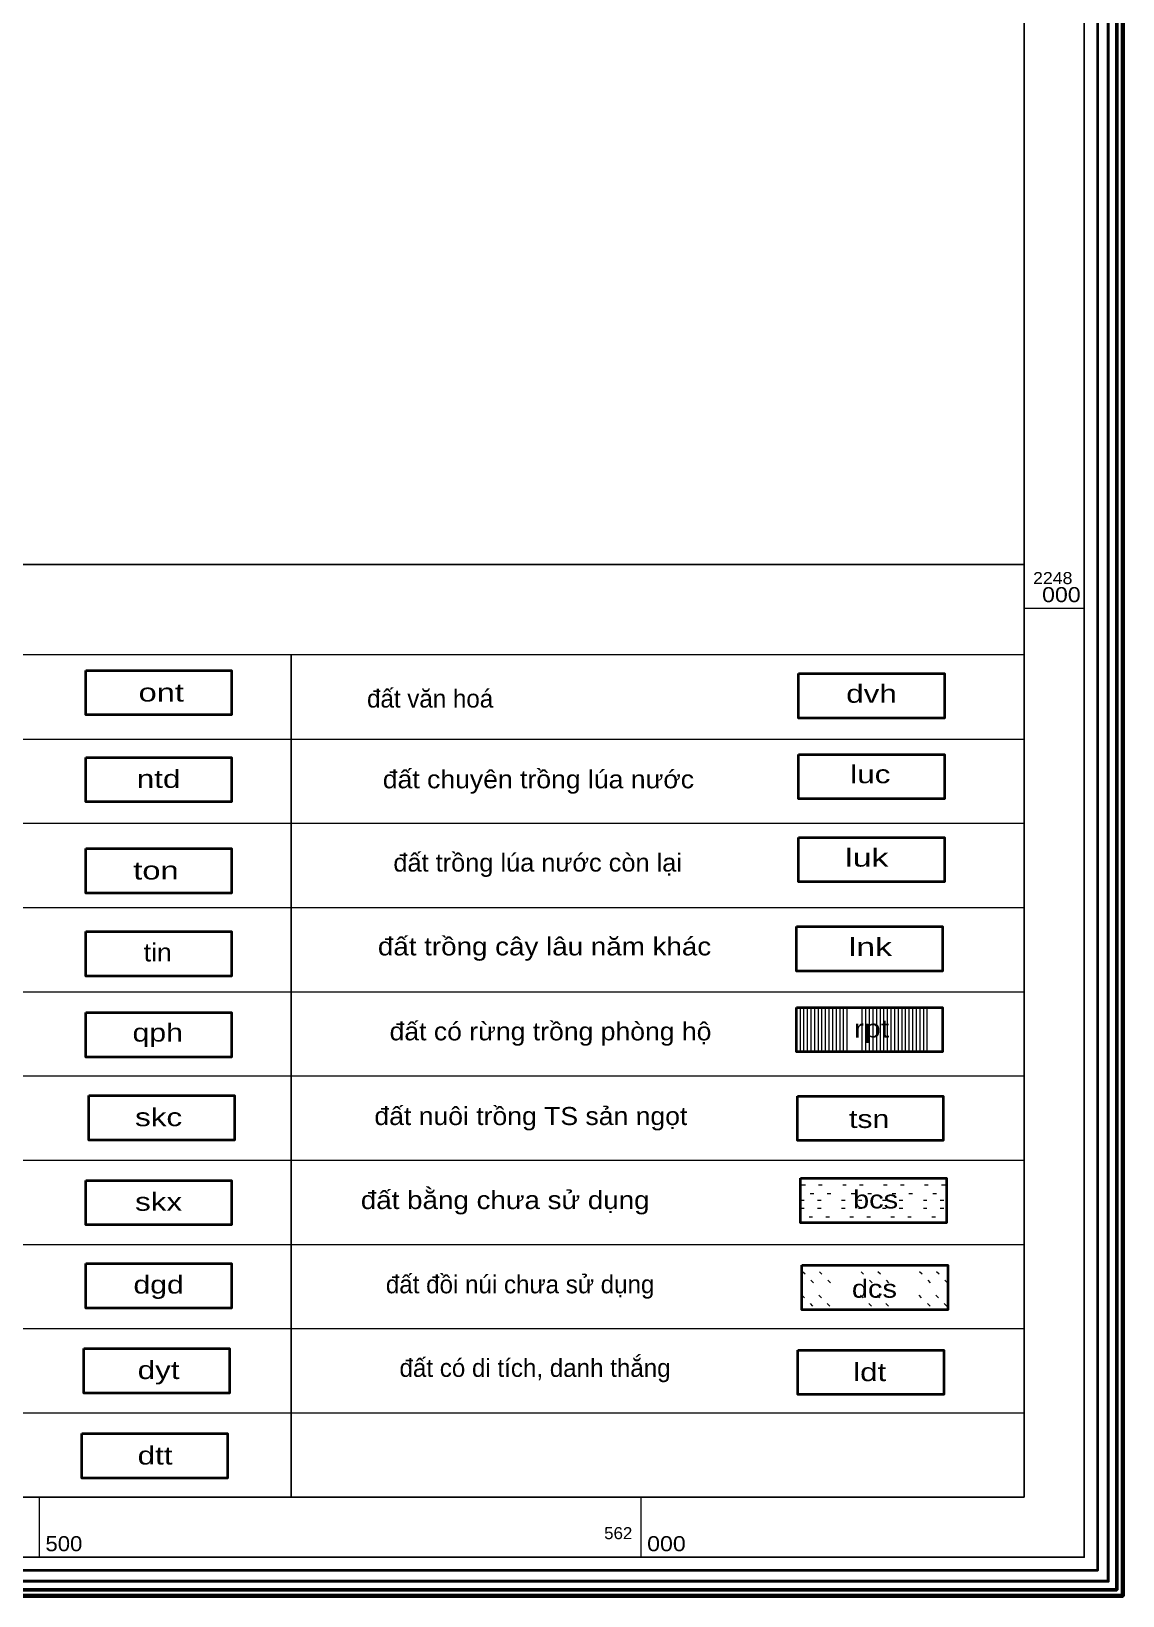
# Model space of a CAD drawing. Header units: metres. Extents: x 558415 to 562400, y 2247179 to 2251032.
# Drawn here: x 561493 to 562400, y 2247179 to 2248479 of the extents above; entities that cross this region are included whole.
import ezdxf
from ezdxf.enums import TextEntityAlignment as Align

# ---------------------------------------------------------------- set-up
doc = ezdxf.new("R2010")
doc.units = ezdxf.units.M
doc.header["$LTSCALE"] = 4
for name, color, linetype, lineweight in [('56', 7, 'Continuous', 13), ('61', 7, 'Continuous', 25), ('62', 7, 'Continuous', 25), ('63', 7, 'Continuous', 13)]:
    doc.layers.add(name, color=color, linetype=linetype, lineweight=lineweight)

msp = doc.modelspace()

# ---------------------------------------------------------------- linework, layer by layer
at = {"layer": '56', "lineweight": 25}
for p, q in [((562318.184, 2248036.244), (560431.674, 2248036.244)), ((562318.184, 2247262.911), (562318.184, 2248036.244)), ((561709.191, 2247261.244), (561709.191, 2247961.244)), ((562139.521, 2247526.232), (562142.521, 2247526.232)), ((562153.521, 2247526.232), (562156.521, 2247526.232)), ((562173.521, 2247526.232), (562176.521, 2247526.232)), ((562187.521, 2247526.232), (562190.521, 2247526.232)), ((562207.521, 2247526.232), (562210.521, 2247526.232)), ((562221.521, 2247526.232), (562224.521, 2247526.232)), ((562241.521, 2247526.232), (562244.521, 2247526.232)), ((560431.674, 2247261.244), (562318.184, 2247261.244))]:
    msp.add_line(p, q, dxfattribs=at)
at = {"layer": '56'}
for p, q in [((562318.184, 2247961.244), (560431.674, 2247961.244)), ((560431.674, 2247891.244), (562318.184, 2247891.244)), ((560431.674, 2247821.244), (562318.184, 2247821.244)), ((560431.674, 2247751.244), (562318.184, 2247751.244)), ((560431.674, 2247681.244), (562318.184, 2247681.244)), ((562129.301, 2247631.142), (562129.301, 2247668.147)), ((562132.301, 2247631.142), (562132.301, 2247668.147)), ((562135.301, 2247631.142), (562135.301, 2247668.147)), ((562138.301, 2247631.142), (562138.301, 2247668.147)), ((562141.301, 2247631.142), (562141.301, 2247668.147)), ((562144.301, 2247631.142), (562144.301, 2247668.147)), ((562147.301, 2247631.142), (562147.301, 2247668.147)), ((562150.301, 2247631.142), (562150.301, 2247668.147)), ((562153.301, 2247631.142), (562153.301, 2247668.147)), ((562156.301, 2247631.142), (562156.301, 2247668.147)), ((562159.301, 2247631.142), (562159.301, 2247668.147)), ((562162.301, 2247631.142), (562162.301, 2247668.147)), ((562165.301, 2247631.142), (562165.301, 2247668.147)), ((562168.301, 2247631.142), (562168.301, 2247668.147)), ((562171.301, 2247631.142), (562171.301, 2247668.147)), ((562183.801, 2247631.142), (562183.801, 2247668.147)), ((562186.801, 2247631.142), (562186.801, 2247668.147)), ((562189.801, 2247631.142), (562189.801, 2247668.147)), ((562192.801, 2247631.142), (562192.801, 2247668.147)), ((562195.801, 2247631.142), (562195.801, 2247668.147)), ((562198.801, 2247631.142), (562198.801, 2247668.147)), ((562201.801, 2247631.142), (562201.801, 2247668.147)), ((562204.801, 2247631.142), (562204.801, 2247668.147)), ((562207.801, 2247631.142), (562207.801, 2247668.147)), ((562210.801, 2247631.142), (562210.801, 2247668.147)), ((562213.801, 2247631.142), (562213.801, 2247668.147)), ((562216.801, 2247631.142), (562216.801, 2247668.147)), ((562219.801, 2247631.142), (562219.801, 2247668.147)), ((562222.801, 2247631.142), (562222.801, 2247668.147)), ((562225.801, 2247631.142), (562225.801, 2247668.147)), ((562228.801, 2247631.142), (562228.801, 2247668.147)), ((562231.801, 2247631.142), (562231.801, 2247668.147)), ((562234.801, 2247631.142), (562234.801, 2247668.147)), ((562237.801, 2247631.142), (562237.801, 2247668.147)), ((562250.301, 2247631.142), (562250.301, 2247668.147)), ((560431.674, 2247611.244), (562318.184, 2247611.244)), ((560431.674, 2247541.244), (562318.184, 2247541.244)), ((562133.524, 2247520.639), (562136.524, 2247520.639)), ((562140.524, 2247513.639), (562143.524, 2247513.639)), ((562147.524, 2247520.639), (562150.524, 2247520.639)), ((562154.524, 2247513.639), (562157.524, 2247513.639)), ((562167.524, 2247520.639), (562170.524, 2247520.639)), ((562174.524, 2247513.639), (562177.524, 2247513.639)), ((562181.524, 2247520.639), (562184.524, 2247520.639)), ((562188.524, 2247513.639), (562191.524, 2247513.639)), ((562201.524, 2247520.639), (562204.524, 2247520.639)), ((562208.524, 2247513.639), (562211.524, 2247513.639)), ((562215.524, 2247520.639), (562218.524, 2247520.639)), ((562222.524, 2247513.639), (562225.524, 2247513.639)), ((562235.524, 2247520.639), (562238.524, 2247520.639)), ((562242.524, 2247513.639), (562245.524, 2247513.639)), ((562249.524, 2247520.639), (562252.524, 2247520.639)), ((562132.521, 2247507.924), (562135.521, 2247507.924)), ((562132.521, 2247501.232), (562135.521, 2247501.232)), ((562146.521, 2247507.924), (562149.521, 2247507.924)), ((562146.521, 2247501.232), (562149.521, 2247501.232)), ((562166.521, 2247507.924), (562169.521, 2247507.924)), ((562166.521, 2247501.232), (562169.521, 2247501.232)), ((562180.521, 2247507.924), (562183.521, 2247507.924)), ((562180.521, 2247501.232), (562183.521, 2247501.232)), ((562200.521, 2247507.924), (562203.521, 2247507.924)), ((562200.521, 2247501.232), (562203.521, 2247501.232)), ((562214.521, 2247507.924), (562217.521, 2247507.924)), ((562214.521, 2247501.232), (562217.521, 2247501.232)), ((562234.521, 2247507.924), (562237.521, 2247507.924)), ((562234.521, 2247501.232), (562237.521, 2247501.232)), ((562248.521, 2247507.924), (562251.521, 2247507.924)), ((562248.521, 2247501.232), (562251.521, 2247501.232)), ((562139.521, 2247494.232), (562142.521, 2247494.232)), ((562153.521, 2247494.232), (562156.521, 2247494.232)), ((562173.521, 2247494.232), (562176.521, 2247494.232)), ((562187.521, 2247494.232), (562190.521, 2247494.232)), ((562207.521, 2247494.232), (562210.521, 2247494.232)), ((562221.521, 2247494.232), (562224.521, 2247494.232)), ((562241.521, 2247494.232), (562244.521, 2247494.232)), ((560431.674, 2247471.244), (562318.184, 2247471.244)), ((562136.271, 2247446.411), (562134.15, 2247448.532)), ((562150.271, 2247446.411), (562148.15, 2247448.532)), ((562184.915, 2247446.411), (562182.794, 2247448.532)), ((562198.915, 2247446.411), (562196.794, 2247448.532)), ((562233.559, 2247446.411), (562231.438, 2247448.532)), ((562247.559, 2247446.411), (562245.438, 2247448.532)), ((562143.294, 2247439.388), (562141.128, 2247441.554)), ((562157.294, 2247439.388), (562155.128, 2247441.554)), ((562191.938, 2247439.388), (562189.772, 2247441.554)), ((562205.938, 2247439.388), (562203.772, 2247441.554)), ((562240.582, 2247439.388), (562238.416, 2247441.554)), ((562254.582, 2247439.388), (562252.416, 2247441.554)), ((562135.77, 2247426.837), (562133.649, 2247428.958)), ((562142.793, 2247419.814), (562140.627, 2247421.98)), ((562149.77, 2247426.837), (562147.649, 2247428.958)), ((562156.793, 2247419.814), (562154.627, 2247421.98)), ((562184.414, 2247426.837), (562182.293, 2247428.958)), ((562191.437, 2247419.814), (562189.271, 2247421.98)), ((562198.414, 2247426.837), (562196.293, 2247428.958)), ((562205.437, 2247419.814), (562203.271, 2247421.98)), ((562233.058, 2247426.837), (562230.937, 2247428.958)), ((562240.081, 2247419.814), (562237.915, 2247421.98)), ((562247.058, 2247426.837), (562244.937, 2247428.958)), ((562254.081, 2247419.814), (562251.915, 2247421.98)), ((560431.674, 2247401.244), (562318.184, 2247401.244)), ((560431.674, 2247331.244), (562318.184, 2247331.244))]:
    msp.add_line(p, q, dxfattribs=at)
at = {"layer": '56', "lineweight": 35}
for points in [[(561538.517, 2247948.235), (561659.721, 2247948.235), (561659.721, 2247911.23), (561538.517, 2247911.23)], [(562130.78, 2247945.689), (562251.984, 2247945.689), (562251.984, 2247908.684), (562130.78, 2247908.684)], [(561538.517, 2247875.906), (561659.721, 2247875.906), (561659.721, 2247838.901), (561538.517, 2247838.901)], [(562130.78, 2247878.406), (562251.984, 2247878.406), (562251.984, 2247841.401), (562130.78, 2247841.401)], [(562130.78, 2247809.441), (562251.984, 2247809.441), (562251.984, 2247772.436), (562130.78, 2247772.436)], [(561538.517, 2247800.213), (561659.721, 2247800.213), (561659.721, 2247763.208), (561538.517, 2247763.208)], [(561538.517, 2247731.248), (561659.721, 2247731.248), (561659.721, 2247694.243), (561538.517, 2247694.243)], [(562129.097, 2247735.43), (562250.301, 2247735.43), (562250.301, 2247698.425), (562129.097, 2247698.425)], [(562129.097, 2247668.147), (562250.301, 2247668.147), (562250.301, 2247631.142), (562129.097, 2247631.142)], [(561538.517, 2247663.965), (561659.721, 2247663.965), (561659.721, 2247626.96), (561538.517, 2247626.96)], [(561541.012, 2247594.877), (561662.216, 2247594.877), (561662.216, 2247557.872), (561541.012, 2247557.872)], [(562129.879, 2247594.54), (562251.083, 2247594.54), (562251.083, 2247557.535), (562129.879, 2247557.535)], [(561538.517, 2247524.352), (561659.721, 2247524.352), (561659.721, 2247487.347), (561538.517, 2247487.347)], [(562132.521, 2247526.232), (562253.725, 2247526.232), (562253.725, 2247489.227), (562132.521, 2247489.227)], [(561538.517, 2247455.218), (561659.721, 2247455.218), (561659.721, 2247418.213), (561538.517, 2247418.213)], [(562133.649, 2247453.958), (562254.853, 2247453.958), (562254.853, 2247416.953), (562133.649, 2247416.953)], [(561536.834, 2247384.571), (561658.038, 2247384.571), (561658.038, 2247347.566), (561536.834, 2247347.566)], [(562130.264, 2247383.377), (562251.468, 2247383.377), (562251.468, 2247346.372), (562130.264, 2247346.372)], [(561535.151, 2247313.924), (561656.355, 2247313.924), (561656.355, 2247276.919), (561535.151, 2247276.919)]]:
    msp.add_lwpolyline(points, close=True, dxfattribs=at)
at = {"layer": '61', "lineweight": 60}
for points in [[(558414.512, 2247315.512), (558414.512, 2251031.893), (562400.184, 2251031.893), (562400.184, 2247315.512)], [(562400.184, 2247315.512), (562400.184, 2247179.244), (558414.512, 2247179.244), (558414.512, 2247315.512)]]:
    msp.add_lwpolyline(points, dxfattribs=at)
at = {"layer": '61', "lineweight": 53}
for points in [[(558419.512, 2247315.512), (558419.512, 2251026.893), (562395.184, 2251026.893), (562395.184, 2247315.512)], [(562395.184, 2247315.512), (562395.184, 2247184.244), (558419.512, 2247184.244), (558419.512, 2247315.512)]]:
    msp.add_lwpolyline(points, dxfattribs=at)
at = {"layer": '61', "lineweight": 40}
for points in [[(558426.512, 2247315.512), (558426.512, 2251019.893), (562388.184, 2251019.893), (562388.184, 2247315.512)], [(562388.184, 2247315.512), (562388.184, 2247191.244), (558426.512, 2247191.244), (558426.512, 2247315.512)]]:
    msp.add_lwpolyline(points, dxfattribs=at)
at = {"layer": '61', "lineweight": 35}
for points in [[(558435.512, 2247315.512), (558435.512, 2251010.893), (562379.184, 2251010.893), (562379.184, 2247315.512)], [(562379.184, 2247315.512), (562379.184, 2247200.244), (558435.512, 2247200.244), (558435.512, 2247315.512)]]:
    msp.add_lwpolyline(points, dxfattribs=at)
at = {"layer": '61'}
for points in [[(558446.512, 2247315.512), (558446.512, 2250999.893), (562368.184, 2250999.893), (562368.184, 2247315.512)], [(562368.184, 2247315.512), (562368.184, 2247211.244), (558446.512, 2247211.244), (558446.512, 2247315.512)]]:
    msp.add_lwpolyline(points, dxfattribs=at)
at = {"layer": '62'}
msp.add_line((562318.184, 2247508.571), (562318.184, 2247281.915), dxfattribs=at)
for points in [[(558496.512, 2247315.512), (558496.512, 2250949.893), (562318.184, 2250949.893), (562318.184, 2247315.512)], [(562318.184, 2247315.512), (562318.184, 2247261.244), (558496.512, 2247261.244), (558496.512, 2247315.512)]]:
    msp.add_lwpolyline(points, dxfattribs=at)
at = {"layer": '63'}
for p, q in [((562318.184, 2248000), (562368.184, 2248000)), ((561500, 2247211.244), (561500, 2247261.244)), ((562000, 2247211.244), (562000, 2247261.244))]:
    msp.add_line(p, q, dxfattribs=at)

# ---------------------------------------------------------------- texts
at = {"layer": '56'}
for s, width, p in [('ont', 1.35, (561601.23, 2247922.405)), ('dvh', 1.3, (562191.441, 2247921.405)), ('ntd', 1.3, (561599.037, 2247850.648)), ('đất chuyên trồng lúa nước', 1.1, (561914.65, 2247850.289)), ('luc', 1.3, (562190.465, 2247854.529)), ('đất trồng lúa nước còn lại', 1.05, (561914.044, 2247781.07)), ('luk', 1.4, (562187.538, 2247785.212)), ('ton', 1.35, (561596.841, 2247774.497)), ('tin', 1.1, (561598.304, 2247706.401)), ('đất trồng cây lâu năm khác', 1.15, (561919.741, 2247711.402)), ('lnk', 1.4, (562190.464, 2247711.014)), ('qph', 1.25, (561598.304, 2247639.769)), ('đất có rừng trồng phòng hộ', 1.1, (561924.703, 2247640.798)), ('rpt', 1.25, (562191.439, 2247643.162)), ('skc', 1.3, (561599.035, 2247569.476)), ('đất nuôi trồng TS sản ngọt', 1.1, (561908.389, 2247570.408)), ('tsn', 1.25, (562189.488, 2247567.988)), ('skx', 1.3, (561599.034, 2247499.183)), ('đất bằng chưa sử dụng', 1.15, (561887.042, 2247500.591)), ('bcs', 1.2, (562194.852, 2247501.112)), ('dgd', 1.25, (561599.035, 2247430.354)), ('dcs', 1.2, (562193.876, 2247426.914)), ('dyt', 1.3, (561599.035, 2247359.329)), ('ldt', 1.3, (562189.974, 2247357.597)), ('dtt', 1.3, (561596.108, 2247288.304))]:
    msp.add_text(s, height=15, dxfattribs=dict(at, width=width)).set_placement(p, align=Align.CENTER)
for s, p in [('đất văn hoá', (561824.659, 2247917.374)), ('đất đồi núi chưa sử dụng', (561899.452, 2247430.574)), ('đất có di tích, danh thắng', (561911.862, 2247361.122))]:
    msp.add_text(s, height=15, dxfattribs=at).set_placement(p, align=Align.CENTER)
at = {"layer": '63'}
for s, height, width, p in [('2248', 10, 1.1, (562325.684, 2248020)), ('000', 12.5, 1.15, (562333.184, 2248005)), ('500', 12.5, 1.1, (561505, 2247216.244)), ('000', 12.5, 1.15, (562005, 2247216.244))]:
    msp.add_text(s, height=height, dxfattribs=dict(at, width=width)).set_placement(p)
at = {"layer": '63', "width": 1.05}
msp.add_text('562', height=10, dxfattribs=at).set_placement((561992.701, 2247226.244), align=Align.RIGHT)

doc.saveas('drawing.dxf')
